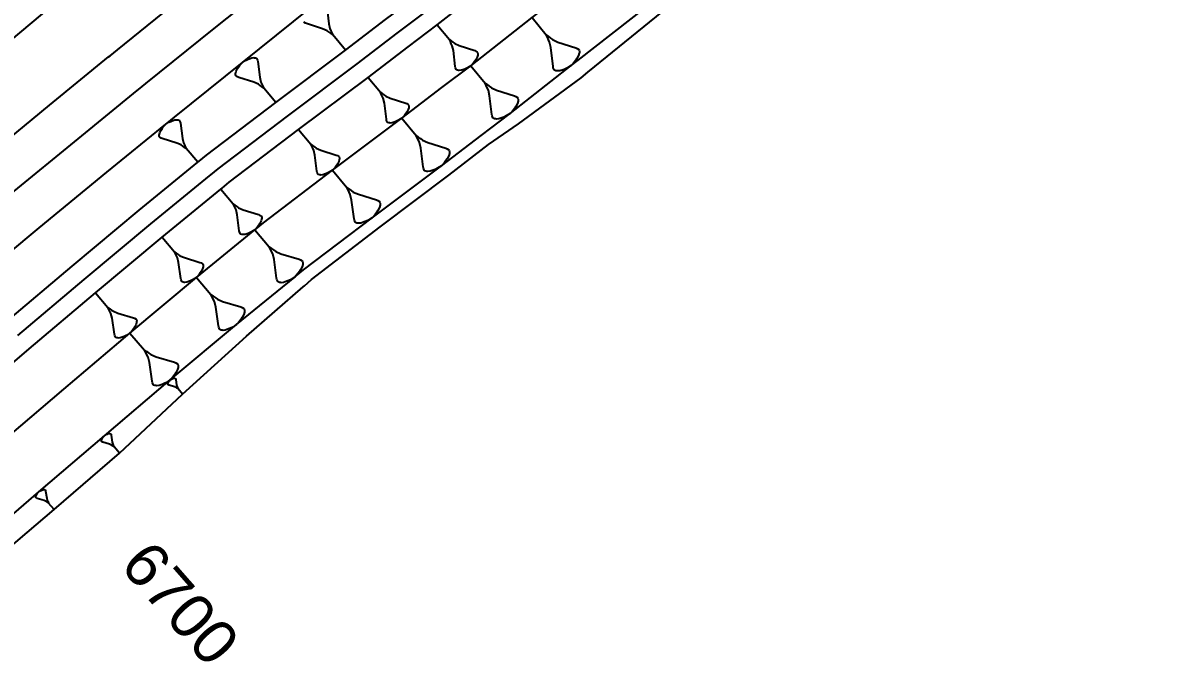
# Model space of a CAD drawing. Extents: x 386614 to 387594, y 803230 to 804419.
# Drawn here: x 387522.2 to 387586.4, y 804313.8 to 804350 of the extents above; entities that cross this region are included whole.
import ezdxf
from ezdxf.enums import TextEntityAlignment as Align

# ---------------------------------------------------------------- set-up
doc = ezdxf.new("R2010")
doc.units = 0
doc.layers.get('0').update_dxf_attribs({"linetype": 'CONTINUOUS'})
doc.styles.add('ARIAL', font='ARIAL.FON')

msp = doc.modelspace()

# ---------------------------------------------------------------- linework, layer by layer
at = {"color": 7}
for p, q in [((387539.401, 804350.8733), (387539.5174, 804349.9281)), ((387551.033, 804350.272), (387551.8299, 804349.2922)), ((387538.1988, 804349.9606), (387538.1127, 804350.0143)), ((387538.2644, 804349.9317), (387538.1988, 804349.9606)), ((387539.1715, 804349.6415), (387538.2644, 804349.9317)), ((387539.4341, 804349.5257), (387539.1715, 804349.6415)), ((387539.5174, 804349.9281), (387539.5823, 804349.6486)), ((387539.5823, 804349.6486), (387539.6395, 804349.5293)), ((387539.5407, 804349.4474), (387539.4341, 804349.5257)), ((387539.6473, 804349.369), (387539.5407, 804349.4474)), ((387539.6395, 804349.5293), (387539.6967, 804349.41)), ((387539.7538, 804349.2907), (387539.6473, 804349.369)), ((387539.6967, 804349.41), (387539.7538, 804349.2907)), ((387540.4703, 804348.4259), (387539.7538, 804349.2907)), ((387551.8299, 804349.2922), (387551.9489, 804349.203)), ((387551.893, 804349.1575), (387551.8299, 804349.2922)), ((387551.956, 804349.0228), (387551.893, 804349.1575)), ((387551.9489, 804349.203), (387552.068, 804349.1138)), ((387552.0191, 804348.888), (387551.956, 804349.0228)), ((387552.068, 804349.1138), (387552.1871, 804349.0246)), ((387552.1871, 804349.0246), (387552.4812, 804348.8918)), ((387552.0893, 804348.573), (387552.0191, 804348.888)), ((387552.2106, 804347.5089), (387552.0893, 804348.573)), ((387552.4812, 804348.8918), (387553.4982, 804348.5562)), ((387553.4982, 804348.5562), (387553.5718, 804348.523)), ((387553.5718, 804348.523), (387553.6681, 804348.4618)), ((387553.6681, 804348.4618), (387553.6908, 804348.4338)), ((387553.6908, 804348.4338), (387553.7084, 804348.3551)), ((387553.7084, 804348.3551), (387553.7031, 804348.3043)), ((387534.4813, 804347.5794), (387534.6255, 804347.7398)), ((387534.6255, 804347.7398), (387534.8088, 804347.8534)), ((387534.8088, 804347.8534), (387534.9219, 804347.9083)), ((387534.9219, 804347.9083), (387535.0117, 804347.9436)), ((387535.0117, 804347.9436), (387535.1678, 804347.9946)), ((387535.1678, 804347.9946), (387535.2771, 804348.0066)), ((387535.2771, 804348.0066), (387535.3201, 804348.0027)), ((387535.3201, 804348.0027), (387535.3631, 804347.9989)), ((387535.3631, 804347.9989), (387535.4256, 804347.9717)), ((387535.4256, 804347.9717), (387535.4452, 804347.9483)), ((387535.4452, 804347.9483), (387535.4805, 804347.8586)), ((387535.4805, 804347.8586), (387535.4962, 804347.7922)), ((387535.4962, 804347.7922), (387535.6112, 804346.8942)), ((387553.4146, 804347.7441), (387553.2415, 804347.5567)), ((387553.5038, 804347.8631), (387553.4146, 804347.7441)), ((387553.565, 804347.9594), (387553.5038, 804347.8631)), ((387553.6595, 804348.1292), (387553.565, 804347.9594)), ((387553.6979, 804348.2535), (387553.6595, 804348.1292)), ((387553.7031, 804348.3043), (387553.6979, 804348.2535)), ((387534.2401, 804347.0595), (387534.244, 804347.1025)), ((387534.2559, 804346.9932), (387534.2401, 804347.0595)), ((387534.244, 804347.1025), (387534.2478, 804347.1455)), ((387534.2478, 804347.1455), (387534.2788, 804347.251)), ((387534.2788, 804347.251), (387534.3567, 804347.3956)), ((387534.3567, 804347.3956), (387534.4073, 804347.4777)), ((387534.4073, 804347.4777), (387534.4813, 804347.5794)), ((387547.5607, 804347.5459), (387548.3617, 804346.5696)), ((387552.2281, 804347.4302), (387552.2106, 804347.5089)), ((387552.2684, 804347.3234), (387552.2281, 804347.4302)), ((387552.2912, 804347.2954), (387552.2684, 804347.3234)), ((387552.3647, 804347.2622), (387552.2912, 804347.2954)), ((387552.4155, 804347.257), (387552.3647, 804347.2622)), ((387552.4662, 804347.2518), (387552.4155, 804347.257)), ((387552.5958, 804347.2641), (387552.4662, 804347.2518)), ((387552.7813, 804347.3219), (387552.5958, 804347.2641)), ((387552.888, 804347.3622), (387552.7813, 804347.3219)), ((387553.0227, 804347.4253), (387552.888, 804347.3622)), ((387553.2415, 804347.5567), (387553.0227, 804347.4253)), ((387534.2754, 804346.9698), (387534.2559, 804346.9932)), ((387534.3576, 804346.9192), (387534.2754, 804346.9698)), ((387534.4201, 804346.8919), (387534.3576, 804346.9192)), ((387535.2837, 804346.6202), (387534.4201, 804346.8919)), ((387535.5338, 804346.5113), (387535.2837, 804346.6202)), ((387535.6355, 804346.4373), (387535.5338, 804346.5113)), ((387535.6112, 804346.8942), (387535.6742, 804346.6287)), ((387535.7372, 804346.3633), (387535.6355, 804346.4373)), ((387535.6742, 804346.6287), (387535.7291, 804346.5156)), ((387535.7291, 804346.5156), (387535.784, 804346.4024)), ((387535.784, 804346.4024), (387535.8389, 804346.2893)), ((387548.3617, 804346.5696), (387548.4812, 804346.4809)), ((387548.4254, 804346.4351), (387548.3617, 804346.5696)), ((387548.489, 804346.3006), (387548.4254, 804346.4351)), ((387548.4812, 804346.4809), (387548.6006, 804346.3922)), ((387548.6006, 804346.3922), (387548.72, 804346.3035)), ((387535.8389, 804346.2893), (387535.7372, 804346.3633)), ((387536.5238, 804345.4705), (387535.8389, 804346.2893)), ((387548.5527, 804346.1662), (387548.489, 804346.3006)), ((387548.6242, 804345.8515), (387548.5527, 804346.1662)), ((387548.7501, 804344.7879), (387548.6242, 804345.8515)), ((387548.72, 804346.3035), (387549.0147, 804346.1719)), ((387549.0147, 804346.1719), (387550.0332, 804345.8407)), ((387550.0332, 804345.8407), (387550.1069, 804345.8078)), ((387550.1069, 804345.8078), (387550.2034, 804345.747)), ((387550.2034, 804345.747), (387550.2263, 804345.7191)), ((387550.0418, 804345.1476), (387549.9531, 804345.0282)), ((387550.1026, 804345.2442), (387550.0418, 804345.1476)), ((387550.1963, 804345.4144), (387550.1026, 804345.2442)), ((387550.2342, 804345.5389), (387550.1963, 804345.4144)), ((387550.2263, 804345.7191), (387550.2442, 804345.6404)), ((387550.2392, 804345.5897), (387550.2342, 804345.5389)), ((387550.2442, 804345.6404), (387550.2392, 804345.5897)), ((387530.6543, 804344.4344), (387530.8029, 804344.4839)), ((387530.8029, 804344.4839), (387530.907, 804344.4959)), ((387530.907, 804344.4959), (387530.948, 804344.4924)), ((387530.948, 804344.4924), (387530.989, 804344.489)), ((387530.989, 804344.489), (387531.0487, 804344.4634)), ((387531.0487, 804344.4634), (387531.0675, 804344.4412)), ((387543.6602, 804344.5756), (387544.4659, 804343.6031)), ((387548.7679, 804344.7092), (387548.7501, 804344.7879)), ((387548.8087, 804344.6027), (387548.7679, 804344.7092)), ((387548.8316, 804344.5748), (387548.8087, 804344.6027)), ((387548.9053, 804344.5419), (387548.8316, 804344.5748)), ((387548.956, 804344.5368), (387548.9053, 804344.5419)), ((387549.0068, 804344.5318), (387548.956, 804344.5368)), ((387549.1363, 804344.5447), (387549.0068, 804344.5318)), ((387549.3215, 804344.6034), (387549.1363, 804344.5447)), ((387549.4281, 804344.6441), (387549.3215, 804344.6034)), ((387549.5626, 804344.7078), (387549.4281, 804344.6441)), ((387549.7807, 804344.8401), (387549.5626, 804344.7078)), ((387549.9531, 804345.0282), (387549.7807, 804344.8401)), ((387529.9592, 804343.7705), (387530.0327, 804343.9087)), ((387530.0327, 804343.9087), (387530.0805, 804343.9873)), ((387530.0805, 804343.9873), (387530.1505, 804344.0846)), ((387530.1505, 804344.0846), (387530.2872, 804344.2382)), ((387530.2872, 804344.2382), (387530.4614, 804344.3474)), ((387530.4614, 804344.3474), (387530.5689, 804344.4003)), ((387530.5689, 804344.4003), (387530.6543, 804344.4344)), ((387531.0675, 804344.4412), (387531.1016, 804344.3558)), ((387531.1016, 804344.3558), (387531.117, 804344.2926)), ((387531.117, 804344.2926), (387531.2312, 804343.4372)), ((387529.9233, 804343.5878), (387529.9268, 804343.6287)), ((387529.9387, 804343.5246), (387529.9233, 804343.5878)), ((387529.9268, 804343.6287), (387529.9302, 804343.6697)), ((387529.9302, 804343.6697), (387529.9592, 804343.7705)), ((387529.9575, 804343.5024), (387529.9387, 804343.5246)), ((387530.036, 804343.4546), (387529.9575, 804343.5024)), ((387530.0957, 804343.4289), (387530.036, 804343.4546)), ((387530.9203, 804343.1743), (387530.0957, 804343.4289)), ((387531.2312, 804343.4372), (387531.2926, 804343.1845)), ((387531.2926, 804343.1845), (387531.3455, 804343.0769)), ((387544.4659, 804343.6031), (387544.5857, 804343.515)), ((387544.5302, 804343.469), (387544.4659, 804343.6031)), ((387544.5945, 804343.3348), (387544.5302, 804343.469)), ((387544.5857, 804343.515), (387544.7056, 804343.4269)), ((387544.6588, 804343.2007), (387544.5945, 804343.3348)), ((387544.7318, 804342.8863), (387544.6588, 804343.2007)), ((387544.7056, 804343.4269), (387544.8255, 804343.3388)), ((387544.8255, 804343.3388), (387545.1208, 804343.2086)), ((387545.1208, 804343.2086), (387546.1408, 804342.8822)), ((387531.1594, 804343.0718), (387530.9203, 804343.1743)), ((387531.2567, 804343.0018), (387531.1594, 804343.0718)), ((387531.354, 804342.9318), (387531.2567, 804343.0018)), ((387531.3455, 804343.0769), (387531.3984, 804342.9693)), ((387531.4513, 804342.8618), (387531.354, 804342.9318)), ((387531.3984, 804342.9693), (387531.4513, 804342.8618)), ((387532.1084, 804342.0847), (387531.4513, 804342.8618)), ((387544.8627, 804341.8233), (387544.7318, 804342.8863)), ((387546.1408, 804342.8822), (387546.2147, 804342.8497)), ((387546.2147, 804342.8497), (387546.3115, 804342.7894)), ((387546.3432, 804342.5814), (387546.3059, 804342.4567)), ((387546.3115, 804342.7894), (387546.3345, 804342.7616)), ((387546.3345, 804342.7616), (387546.3528, 804342.683)), ((387546.348, 804342.6322), (387546.3432, 804342.5814)), ((387546.3528, 804342.683), (387546.348, 804342.6322)), ((387546.0646, 804342.0694), (387545.8931, 804341.8804)), ((387546.1527, 804342.1892), (387546.0646, 804342.0694)), ((387546.213, 804342.2861), (387546.1527, 804342.1892)), ((387546.3059, 804342.4567), (387546.213, 804342.2861)), ((387539.732, 804341.6354), (387540.5423, 804340.6668)), ((387544.881, 804341.7447), (387544.8627, 804341.8233)), ((387544.9222, 804341.6384), (387544.881, 804341.7447)), ((387544.9452, 804341.6106), (387544.9222, 804341.6384)), ((387545.0191, 804341.578), (387544.9452, 804341.6106)), ((387545.0699, 804341.5733), (387545.0191, 804341.578)), ((387545.1207, 804341.5685), (387545.0699, 804341.5733)), ((387545.2501, 804341.582), (387545.1207, 804341.5685)), ((387545.435, 804341.6415), (387545.2501, 804341.582)), ((387545.5414, 804341.6828), (387545.435, 804341.6415)), ((387545.6756, 804341.7471), (387545.5414, 804341.6828)), ((387545.8931, 804341.8804), (387545.6756, 804341.7471)), ((387540.5423, 804340.6668), (387540.6626, 804340.5793)), ((387540.6073, 804340.533), (387540.5423, 804340.6668)), ((387540.6722, 804340.3991), (387540.6073, 804340.533)), ((387540.6626, 804340.5793), (387540.7829, 804340.4917)), ((387540.7371, 804340.2652), (387540.6722, 804340.3991)), ((387540.8117, 804339.9512), (387540.7371, 804340.2652)), ((387540.7829, 804340.4917), (387540.9032, 804340.4042)), ((387540.9032, 804340.4042), (387541.1991, 804340.2754)), ((387541.1991, 804340.2754), (387542.2207, 804339.9539)), ((387540.9476, 804338.8889), (387540.8117, 804339.9512)), ((387542.2207, 804339.9539), (387542.2947, 804339.9217)), ((387542.2958, 804339.3581), (387542.2359, 804339.2609)), ((387542.2947, 804339.9217), (387542.3918, 804339.8618)), ((387542.3878, 804339.5292), (387542.2958, 804339.3581)), ((387542.4246, 804339.654), (387542.3878, 804339.5292)), ((387542.3918, 804339.8618), (387542.415, 804339.8342)), ((387542.415, 804339.8342), (387542.4336, 804339.7557)), ((387542.4291, 804339.7048), (387542.4246, 804339.654)), ((387542.4336, 804339.7557), (387542.4291, 804339.7048)), ((387540.9663, 804338.8104), (387540.9476, 804338.8889)), ((387541.0081, 804338.7042), (387540.9663, 804338.8104)), ((387541.0312, 804338.6766), (387541.0081, 804338.7042)), ((387541.5209, 804338.7098), (387541.3362, 804338.6494)), ((387541.627, 804338.7516), (387541.5209, 804338.7098)), ((387541.7609, 804338.8165), (387541.627, 804338.7516)), ((387541.9778, 804338.9509), (387541.7609, 804338.8165)), ((387542.1483, 804339.1407), (387541.9778, 804338.9509)), ((387542.2359, 804339.2609), (387542.1483, 804339.1407)), ((387535.3372, 804338.267), (387536.1527, 804337.3027)), ((387541.1052, 804338.6444), (387541.0312, 804338.6766)), ((387541.156, 804338.6398), (387541.1052, 804338.6444)), ((387541.2068, 804338.6353), (387541.156, 804338.6398)), ((387541.3362, 804338.6494), (387541.2068, 804338.6353)), ((387536.1527, 804337.3027), (387536.2734, 804337.2158)), ((387536.2183, 804337.1692), (387536.1527, 804337.3027)), ((387536.284, 804337.0357), (387536.2183, 804337.1692)), ((387536.2734, 804337.2158), (387536.3942, 804337.1289)), ((387536.3496, 804336.9022), (387536.284, 804337.0357)), ((387536.4258, 804336.5886), (387536.3496, 804336.9022)), ((387536.3942, 804337.1289), (387536.5149, 804337.042)), ((387536.5149, 804337.042), (387536.8115, 804336.9148)), ((387536.8115, 804336.9148), (387537.8349, 804336.5988)), ((387536.5675, 804335.527), (387536.4258, 804336.5886)), ((387537.8349, 804336.5988), (387537.909, 804336.567)), ((387537.909, 804336.567), (387538.0065, 804336.5077)), ((387538.0043, 804336.175), (387537.9131, 804336.0034)), ((387538.0403, 804336.3), (387538.0043, 804336.175)), ((387538.0065, 804336.5077), (387538.0298, 804336.4801)), ((387538.0298, 804336.4801), (387538.0488, 804336.4017)), ((387538.0446, 804336.3509), (387538.0403, 804336.3)), ((387538.0488, 804336.4017), (387538.0446, 804336.3509)), ((387532.0286, 804335.5638), (387532.8481, 804334.6029)), ((387536.5866, 804335.4486), (387536.5675, 804335.527)), ((387537.5973, 804335.5946), (387537.3811, 804335.459)), ((387537.7669, 804335.7852), (387537.5973, 804335.5946)), ((387537.8538, 804335.906), (387537.7669, 804335.7852)), ((387537.9131, 804336.0034), (387537.8538, 804335.906)), ((387536.6289, 804335.3427), (387536.5866, 804335.4486)), ((387536.6522, 804335.3151), (387536.6289, 804335.3427)), ((387536.7264, 804335.2833), (387536.6522, 804335.3151)), ((387536.7772, 804335.2791), (387536.7264, 804335.2833)), ((387536.8281, 804335.2748), (387536.7772, 804335.2791)), ((387536.9573, 804335.2896), (387536.8281, 804335.2748)), ((387537.1417, 804335.351), (387536.9573, 804335.2896)), ((387537.2476, 804335.3934), (387537.1417, 804335.351)), ((387537.3811, 804335.459), (387537.2476, 804335.3934)), ((387532.8481, 804334.6029), (387532.9693, 804334.5165)), ((387532.9144, 804334.4697), (387532.8481, 804334.6029)), ((387532.9806, 804334.3364), (387532.9144, 804334.4697)), ((387532.9693, 804334.5165), (387533.0904, 804334.4301)), ((387533.0468, 804334.2032), (387532.9806, 804334.3364)), ((387533.1243, 804333.8899), (387533.0468, 804334.2032)), ((387533.0904, 804334.4301), (387533.2115, 804334.3437)), ((387533.2115, 804334.3437), (387533.5086, 804334.2177)), ((387533.5086, 804334.2177), (387534.5332, 804333.906)), ((387533.2704, 804332.829), (387533.1243, 804333.8899)), ((387534.5332, 804333.906), (387534.6075, 804333.8745)), ((387534.6075, 804333.8745), (387534.7052, 804333.8156)), ((387534.7399, 804333.6081), (387534.7044, 804333.4829)), ((387534.7052, 804333.8156), (387534.7286, 804333.7881)), ((387534.7286, 804333.7881), (387534.748, 804333.7098)), ((387534.744, 804333.6589), (387534.7399, 804333.6081)), ((387534.748, 804333.7098), (387534.744, 804333.6589)), ((387534.4686, 804333.0921), (387534.2998, 804332.9008)), ((387534.555, 804333.2132), (387534.4686, 804333.0921)), ((387534.614, 804333.3109), (387534.555, 804333.2132)), ((387534.7044, 804333.4829), (387534.614, 804333.3109)), ((387528.2647, 804332.4221), (387529.0887, 804331.4651)), ((387533.2897, 804332.7506), (387533.2704, 804332.829)), ((387533.3325, 804332.6449), (387533.2897, 804332.7506)), ((387533.3559, 804332.6174), (387533.3325, 804332.6449)), ((387533.4302, 804332.5859), (387533.3559, 804332.6174)), ((387533.4811, 804332.5819), (387533.4302, 804332.5859)), ((387533.532, 804332.5778), (387533.4811, 804332.5819)), ((387533.6611, 804332.5932), (387533.532, 804332.5778)), ((387533.8452, 804332.6553), (387533.6611, 804332.5932)), ((387533.951, 804332.6981), (387533.8452, 804332.6553)), ((387534.0843, 804332.7643), (387533.951, 804332.6981)), ((387534.2998, 804332.9008), (387534.0843, 804332.7643)), ((387529.0887, 804331.4651), (387529.2103, 804331.3793)), ((387529.1556, 804331.3322), (387529.0887, 804331.4651)), ((387529.2224, 804331.1993), (387529.1556, 804331.3322)), ((387529.2103, 804331.3793), (387529.3318, 804331.2935)), ((387529.2893, 804331.0664), (387529.2224, 804331.1993)), ((387529.3682, 804330.7535), (387529.2893, 804331.0664)), ((387529.3318, 804331.2935), (387529.4533, 804331.2077)), ((387529.4533, 804331.2077), (387529.751, 804331.0831)), ((387529.751, 804331.0831), (387530.7771, 804330.7763)), ((387529.5194, 804329.6932), (387529.3682, 804330.7535)), ((387530.7771, 804330.7763), (387530.8516, 804330.7452)), ((387530.8516, 804330.7452), (387530.9495, 804330.6867)), ((387530.9503, 804330.354), (387530.8607, 804330.1816)), ((387530.9495, 804330.6867), (387530.9731, 804330.6593)), ((387530.9852, 804330.4793), (387530.9503, 804330.354)), ((387530.9731, 804330.6593), (387530.9928, 804330.5811)), ((387530.989, 804330.5302), (387530.9852, 804330.4793)), ((387530.9928, 804330.5811), (387530.989, 804330.5302)), ((387530.5485, 804329.7699), (387530.3336, 804329.6325)), ((387530.4722, 804329.6756), (387530.498, 804329.7122)), ((387530.498, 804329.7122), (387530.5485, 804329.7699)), ((387530.7164, 804329.9621), (387530.5485, 804329.7699)), ((387530.5485, 804329.7699), (387530.6132, 804329.8113)), ((387530.6132, 804329.8113), (387530.6531, 804329.8314)), ((387530.6531, 804329.8314), (387530.6849, 804329.8444)), ((387530.6849, 804329.8444), (387530.7401, 804329.8634)), ((387530.8022, 804330.0836), (387530.7164, 804329.9621)), ((387530.7401, 804329.8634), (387530.779, 804329.8682)), ((387530.779, 804329.8682), (387530.7943, 804329.867)), ((387530.7943, 804329.867), (387530.8096, 804329.8659)), ((387530.8607, 804330.1816), (387530.8022, 804330.0836)), ((387530.8096, 804329.8659), (387530.8319, 804329.8565)), ((387530.8319, 804329.8565), (387530.839, 804329.8483)), ((387530.839, 804329.8483), (387530.852, 804329.8165)), ((387530.852, 804329.8165), (387530.858, 804329.793)), ((387530.858, 804329.793), (387530.9034, 804329.4742)), ((387529.5391, 804329.615), (387529.5194, 804329.6932)), ((387529.5824, 804329.5094), (387529.5391, 804329.615)), ((387529.606, 804329.4821), (387529.5824, 804329.5094)), ((387529.6804, 804329.4509), (387529.606, 804329.4821)), ((387529.7313, 804329.4471), (387529.6804, 804329.4509)), ((387529.7822, 804329.4434), (387529.7313, 804329.4471)), ((387529.9113, 804329.4593), (387529.7822, 804329.4434)), ((387530.0951, 804329.5223), (387529.9113, 804329.4593)), ((387530.2007, 804329.5656), (387530.0951, 804329.5223)), ((387530.3336, 804329.6325), (387530.2007, 804329.5656)), ((387530.4149, 804329.526), (387530.4161, 804329.5413)), ((387530.4209, 804329.5025), (387530.4149, 804329.526)), ((387530.4161, 804329.5413), (387530.4172, 804329.5566)), ((387530.4172, 804329.5566), (387530.4277, 804329.5943)), ((387530.4279, 804329.4943), (387530.4209, 804329.5025)), ((387530.4277, 804329.5943), (387530.4547, 804329.6462)), ((387530.4574, 804329.4767), (387530.4279, 804329.4943)), ((387530.4547, 804329.6462), (387530.4722, 804329.6756)), ((387530.4798, 804329.4673), (387530.4574, 804329.4767)), ((387530.7883, 804329.3751), (387530.4798, 804329.4673)), ((387530.8779, 804329.3376), (387530.7883, 804329.3751)), ((387530.9144, 804329.3118), (387530.8779, 804329.3376)), ((387530.9034, 804329.4742), (387530.9272, 804329.3801)), ((387530.9509, 804329.286), (387530.9144, 804329.3118)), ((387530.9272, 804329.3801), (387530.9473, 804329.3401)), ((387530.9473, 804329.3401), (387530.9674, 804329.3002)), ((387530.9875, 804329.2602), (387530.9509, 804329.286)), ((387530.9674, 804329.3002), (387530.9875, 804329.2602)), ((387531.2353, 804328.9724), (387530.9875, 804329.2602)), ((387526.6998, 804326.463), (387526.7214, 804326.4996)), ((387526.7214, 804326.4996), (387526.7532, 804326.5451)), ((387526.7532, 804326.5451), (387526.8155, 804326.617)), ((387526.8155, 804326.617), (387526.8954, 804326.6687)), ((387526.8954, 804326.6687), (387526.9448, 804326.6938)), ((387526.9448, 804326.6938), (387526.9841, 804326.7101)), ((387526.9841, 804326.7101), (387527.0525, 804326.734)), ((387527.0525, 804326.734), (387527.1006, 804326.7401)), ((387527.1006, 804326.7401), (387527.1196, 804326.7388)), ((387527.1196, 804326.7388), (387527.1386, 804326.7375)), ((387527.1386, 804326.7375), (387527.1664, 804326.726)), ((387527.1664, 804326.726), (387527.1752, 804326.7159)), ((387527.1752, 804326.7159), (387527.1915, 804326.6766)), ((387527.1915, 804326.6766), (387527.199, 804326.6474)), ((387527.199, 804326.6474), (387527.2573, 804326.2524)), ((387526.6512, 804326.3138), (387526.6526, 804326.3328)), ((387526.6588, 804326.2847), (387526.6512, 804326.3138)), ((387526.6526, 804326.3328), (387526.6539, 804326.3517)), ((387526.6539, 804326.3517), (387526.6667, 804326.3985)), ((387526.6676, 804326.2745), (387526.6588, 804326.2847)), ((387526.6667, 804326.3985), (387526.6998, 804326.463)), ((387526.7042, 804326.2529), (387526.6676, 804326.2745)), ((387526.732, 804326.2414), (387526.7042, 804326.2529)), ((387527.1151, 804326.1288), (387526.732, 804326.2414)), ((387527.2264, 804326.0829), (387527.1151, 804326.1288)), ((387527.2718, 804326.0511), (387527.2264, 804326.0829)), ((387527.2573, 804326.2524), (387527.2873, 804326.1359)), ((387527.3173, 804326.0193), (387527.2718, 804326.0511)), ((387527.2873, 804326.1359), (387527.3124, 804326.0864)), ((387527.3124, 804326.0864), (387527.3376, 804326.037)), ((387527.3628, 804325.9875), (387527.3173, 804326.0193)), ((387527.3376, 804326.037), (387527.3628, 804325.9875)), ((387527.6717, 804325.6322), (387527.3628, 804325.9875)), ((387522.9839, 804323.2848), (387523.0057, 804323.3222)), ((387523.0057, 804323.3222), (387523.0378, 804323.3686)), ((387523.0378, 804323.3686), (387523.1008, 804323.4421)), ((387523.1008, 804323.4421), (387523.1819, 804323.495)), ((387523.1819, 804323.495), (387523.2321, 804323.5209)), ((387523.2321, 804323.5209), (387523.2719, 804323.5377)), ((387523.2719, 804323.5377), (387523.3414, 804323.5622)), ((387523.3414, 804323.5622), (387523.3904, 804323.5688)), ((387523.3904, 804323.5688), (387523.4097, 804323.5675)), ((387523.4097, 804323.5675), (387523.429, 804323.5662)), ((387523.429, 804323.5662), (387523.4574, 804323.5547)), ((387523.4574, 804323.5547), (387523.4664, 804323.5444)), ((387523.4664, 804323.5444), (387523.4832, 804323.5045)), ((387523.4832, 804323.5045), (387523.491, 804323.4749)), ((387523.491, 804323.4749), (387523.5521, 804323.0732)), ((387522.9352, 804323.1328), (387522.9365, 804323.1521)), ((387522.943, 804323.1032), (387522.9352, 804323.1328)), ((387522.9365, 804323.1521), (387522.9377, 804323.1714)), ((387522.9377, 804323.1714), (387522.9505, 804323.2191)), ((387522.952, 804323.0929), (387522.943, 804323.1032)), ((387522.9505, 804323.2191), (387522.9839, 804323.2848)), ((387522.9894, 804323.071), (387522.952, 804323.0929)), ((387523.0177, 804323.0595), (387522.9894, 804323.071)), ((387523.4081, 804322.9468), (387523.0177, 804323.0595)), ((387523.5215, 804322.9006), (387523.4081, 804322.9468)), ((387523.5679, 804322.8685), (387523.5215, 804322.9006)), ((387523.5521, 804323.0732), (387523.5832, 804322.9548)), ((387523.6143, 804322.8364), (387523.5679, 804322.8685)), ((387523.5832, 804322.9548), (387523.6091, 804322.9046)), ((387523.6091, 804322.9046), (387523.6349, 804322.8544)), ((387523.6607, 804322.8043), (387523.6143, 804322.8364)), ((387523.6349, 804322.8544), (387523.6607, 804322.8043)), ((387523.9768, 804322.4442), (387523.6607, 804322.8043))]:
    msp.add_line(p, q, dxfattribs=at)
at = {"color": 1}
for p, q in [((387545.6577, 804349.8651), (387546.3444, 804349.0283)), ((387546.3444, 804349.0283), (387546.4467, 804348.9523)), ((387546.3989, 804348.913), (387546.3444, 804349.0283)), ((387546.4535, 804348.7978), (387546.3989, 804348.913)), ((387546.4467, 804348.9523), (387546.5491, 804348.8762)), ((387546.508, 804348.6825), (387546.4535, 804348.7978)), ((387546.5693, 804348.4128), (387546.508, 804348.6825)), ((387546.5491, 804348.8762), (387546.6515, 804348.8002)), ((387546.6772, 804347.5011), (387546.5693, 804348.4128)), ((387546.6515, 804348.8002), (387546.9041, 804348.6874)), ((387546.9041, 804348.6874), (387547.7771, 804348.4036)), ((387547.7771, 804348.4036), (387547.8402, 804348.3754)), ((387547.8402, 804348.3754), (387547.923, 804348.3232)), ((387547.923, 804348.3232), (387547.9426, 804348.2993)), ((387547.7084, 804347.7071), (387547.5607, 804347.5459)), ((387547.7844, 804347.8095), (387547.7084, 804347.7071)), ((387547.8365, 804347.8923), (387547.7844, 804347.8095)), ((387547.9169, 804348.0382), (387547.8365, 804347.8923)), ((387547.9493, 804348.1448), (387547.9169, 804348.0382)), ((387547.9426, 804348.2993), (387547.9579, 804348.2319)), ((387547.9536, 804348.1884), (387547.9493, 804348.1448)), ((387547.9579, 804348.2319), (387547.9536, 804348.1884)), ((387546.6926, 804347.4337), (387546.6772, 804347.5011)), ((387546.7275, 804347.3424), (387546.6926, 804347.4337)), ((387546.7471, 804347.3185), (387546.7275, 804347.3424)), ((387546.8103, 804347.2902), (387546.7471, 804347.3185)), ((387546.8538, 804347.286), (387546.8103, 804347.2902)), ((387546.8973, 804347.2817), (387546.8538, 804347.286)), ((387547.0083, 804347.2927), (387546.8973, 804347.2817)), ((387547.1671, 804347.343), (387547.0083, 804347.2927)), ((387547.2584, 804347.3779), (387547.1671, 804347.343)), ((387547.3737, 804347.4325), (387547.2584, 804347.3779)), ((387547.5607, 804347.5459), (387547.3737, 804347.4325)), ((387541.7462, 804346.8858), (387542.4368, 804346.0522)), ((387542.4368, 804346.0522), (387542.5396, 804345.9767)), ((387542.4919, 804345.9372), (387542.4368, 804346.0522)), ((387542.5471, 804345.8222), (387542.4919, 804345.9372)), ((387542.5396, 804345.9767), (387542.6423, 804345.9012)), ((387542.6022, 804345.7072), (387542.5471, 804345.8222)), ((387542.6423, 804345.9012), (387542.7451, 804345.8256)), ((387542.7451, 804345.8256), (387542.9982, 804345.714)), ((387542.6647, 804345.4378), (387542.6022, 804345.7072)), ((387542.777, 804344.5267), (387542.6647, 804345.4378)), ((387542.9982, 804345.714), (387543.8725, 804345.4343)), ((387543.8725, 804345.4343), (387543.9358, 804345.4064)), ((387543.9358, 804345.4064), (387544.0188, 804345.3547)), ((387544.046, 804345.1764), (387544.014, 804345.0696)), ((387544.0188, 804345.3547), (387544.0385, 804345.3309)), ((387544.0385, 804345.3309), (387544.0542, 804345.2635)), ((387544.0501, 804345.22), (387544.046, 804345.1764)), ((387544.0542, 804345.2635), (387544.0501, 804345.22)), ((387542.7926, 804344.4593), (387542.777, 804344.5267)), ((387543.6602, 804344.5756), (387543.4737, 804344.4613)), ((387543.8072, 804344.7376), (387543.6602, 804344.5756)), ((387543.8827, 804344.8403), (387543.8072, 804344.7376)), ((387543.9344, 804344.9233), (387543.8827, 804344.8403)), ((387544.014, 804345.0696), (387543.9344, 804344.9233)), ((387537.8071, 804343.9365), (387538.5017, 804343.1062)), ((387542.828, 804344.3681), (387542.7926, 804344.4593)), ((387542.8477, 804344.3443), (387542.828, 804344.3681)), ((387542.911, 804344.3164), (387542.8477, 804344.3443)), ((387542.9546, 804344.3123), (387542.911, 804344.3164)), ((387542.9981, 804344.3083), (387542.9546, 804344.3123)), ((387543.109, 804344.3198), (387542.9981, 804344.3083)), ((387543.2676, 804344.3708), (387543.109, 804344.3198)), ((387543.3587, 804344.4062), (387543.2676, 804344.3708)), ((387543.4737, 804344.4613), (387543.3587, 804344.4062)), ((387538.5017, 804343.1062), (387538.6048, 804343.0312)), ((387538.5573, 804342.9915), (387538.5017, 804343.1062)), ((387538.613, 804342.8767), (387538.5573, 804342.9915)), ((387538.6048, 804343.0312), (387538.7079, 804342.9561)), ((387538.6686, 804342.762), (387538.613, 804342.8767)), ((387538.7325, 804342.4929), (387538.6686, 804342.762)), ((387538.7079, 804342.9561), (387538.811, 804342.8811)), ((387538.811, 804342.8811), (387539.0646, 804342.7707)), ((387539.0646, 804342.7707), (387539.9403, 804342.4951)), ((387538.8491, 804341.5823), (387538.7325, 804342.4929)), ((387539.9533, 804341.9012), (387539.8782, 804341.7981)), ((387539.9403, 804342.4951), (387540.0037, 804342.4675)), ((387540.0046, 804341.9844), (387539.9533, 804341.9012)), ((387540.0037, 804342.4675), (387540.0869, 804342.4162)), ((387540.0835, 804342.1311), (387540.0046, 804341.9844)), ((387540.115, 804342.2381), (387540.0835, 804342.1311)), ((387540.0869, 804342.4162), (387540.1068, 804342.3925)), ((387540.1068, 804342.3925), (387540.1228, 804342.3252)), ((387540.1189, 804342.2816), (387540.115, 804342.2381)), ((387540.1228, 804342.3252), (387540.1189, 804342.2816)), ((387538.865, 804341.515), (387538.8491, 804341.5823)), ((387538.9008, 804341.424), (387538.865, 804341.515)), ((387538.9207, 804341.4003), (387538.9008, 804341.424)), ((387538.9841, 804341.3727), (387538.9207, 804341.4003)), ((387539.0277, 804341.3688), (387538.9841, 804341.3727)), ((387539.0712, 804341.3649), (387539.0277, 804341.3688)), ((387539.1821, 804341.377), (387539.0712, 804341.3649)), ((387539.3404, 804341.4288), (387539.1821, 804341.377)), ((387539.4314, 804341.4646), (387539.3404, 804341.4288)), ((387539.5461, 804341.5203), (387539.4314, 804341.4646)), ((387539.732, 804341.6354), (387539.5461, 804341.5203)), ((387539.8782, 804341.7981), (387539.732, 804341.6354)), ((387533.3999, 804340.5576), (387534.0989, 804339.7311)), ((387534.0989, 804339.7311), (387534.2024, 804339.6566)), ((387534.1552, 804339.6167), (387534.0989, 804339.7311)), ((387534.2115, 804339.5023), (387534.1552, 804339.6167)), ((387534.2024, 804339.6566), (387534.3059, 804339.5821)), ((387534.2677, 804339.3878), (387534.2115, 804339.5023)), ((387534.3331, 804339.119), (387534.2677, 804339.3878)), ((387534.3059, 804339.5821), (387534.4094, 804339.5077)), ((387534.4094, 804339.5077), (387534.6637, 804339.3986)), ((387534.6637, 804339.3986), (387535.5408, 804339.1278)), ((387534.4545, 804338.2091), (387534.3331, 804339.119)), ((387535.5408, 804339.1278), (387535.6043, 804339.1005)), ((387535.6043, 804339.1005), (387535.6879, 804339.0497)), ((387535.686, 804338.7645), (387535.6079, 804338.6174)), ((387535.7169, 804338.8717), (387535.686, 804338.7645)), ((387535.6879, 804339.0497), (387535.7078, 804339.026)), ((387535.7078, 804339.026), (387535.7242, 804338.9588)), ((387535.7205, 804338.9153), (387535.7169, 804338.8717)), ((387535.7242, 804338.9588), (387535.7205, 804338.9153)), ((387534.4708, 804338.1419), (387534.4545, 804338.2091)), ((387534.5071, 804338.0511), (387534.4708, 804338.1419)), ((387534.5271, 804338.0275), (387534.5071, 804338.0511)), ((387534.9466, 804338.0582), (387534.7886, 804338.0056)), ((387535.0375, 804338.0945), (387534.9466, 804338.0582)), ((387535.1519, 804338.1508), (387535.0375, 804338.0945)), ((387535.3372, 804338.267), (387535.1519, 804338.1508)), ((387535.4825, 804338.4304), (387535.3372, 804338.267)), ((387535.557, 804338.5339), (387535.4825, 804338.4304)), ((387535.6079, 804338.6174), (387535.557, 804338.5339)), ((387530.0819, 804337.8464), (387530.7843, 804337.0228)), ((387534.5907, 804338.0002), (387534.5271, 804338.0275)), ((387534.6343, 804337.9966), (387534.5907, 804338.0002)), ((387534.6778, 804337.9929), (387534.6343, 804337.9966)), ((387534.7886, 804338.0056), (387534.6778, 804337.9929)), ((387530.7843, 804337.0228), (387530.8881, 804336.9487)), ((387530.8411, 804336.9086), (387530.7843, 804337.0228)), ((387530.8978, 804336.7944), (387530.8411, 804336.9086)), ((387530.8881, 804336.9487), (387530.992, 804336.8746)), ((387530.9546, 804336.6802), (387530.8978, 804336.7944)), ((387530.992, 804336.8746), (387531.0958, 804336.8006)), ((387531.0958, 804336.8006), (387531.3504, 804336.6926)), ((387531.021, 804336.4116), (387530.9546, 804336.6802)), ((387531.1462, 804335.5022), (387531.021, 804336.4116)), ((387531.3504, 804336.6926), (387532.2287, 804336.4254)), ((387532.2287, 804336.4254), (387532.2924, 804336.3984)), ((387532.2924, 804336.3984), (387532.3761, 804336.3479)), ((387532.4059, 804336.17), (387532.3754, 804336.0628)), ((387532.3761, 804336.3479), (387532.3962, 804336.3244)), ((387532.3962, 804336.3244), (387532.4128, 804336.2572)), ((387532.4093, 804336.2136), (387532.4059, 804336.17)), ((387532.4128, 804336.2572), (387532.4093, 804336.2136)), ((387531.1628, 804335.4351), (387531.1462, 804335.5022)), ((387532.0286, 804335.5638), (387531.8439, 804335.4468)), ((387532.1733, 804335.7278), (387532.0286, 804335.5638)), ((387532.2474, 804335.8316), (387532.1733, 804335.7278)), ((387532.2979, 804335.9154), (387532.2474, 804335.8316)), ((387532.3754, 804336.0628), (387532.2979, 804335.9154)), ((387531.1995, 804335.3444), (387531.1628, 804335.4351)), ((387531.2196, 804335.3209), (387531.1995, 804335.3444)), ((387531.2833, 804335.2939), (387531.2196, 804335.3209)), ((387531.3269, 804335.2904), (387531.2833, 804335.2939)), ((387531.3705, 804335.287), (387531.3269, 804335.2904)), ((387531.4812, 804335.3001), (387531.3705, 804335.287)), ((387531.639, 804335.3534), (387531.4812, 804335.3001)), ((387531.7297, 804335.3901), (387531.639, 804335.3534)), ((387531.8439, 804335.4468), (387531.7297, 804335.3901)), ((387526.3071, 804334.6954), (387527.0134, 804333.8751)), ((387527.0134, 804333.8751), (387527.1176, 804333.8016)), ((387527.0707, 804333.7612), (387527.0134, 804333.8751)), ((387527.128, 804333.6473), (387527.0707, 804333.7612)), ((387527.1176, 804333.8016), (387527.2217, 804333.728)), ((387527.1853, 804333.5334), (387527.128, 804333.6473)), ((387527.2217, 804333.728), (387527.3259, 804333.6545)), ((387527.3259, 804333.6545), (387527.5811, 804333.5477)), ((387527.253, 804333.2652), (387527.1853, 804333.5334)), ((387527.3826, 804332.3564), (387527.253, 804333.2652)), ((387527.5811, 804333.5477), (387528.4606, 804333.2847)), ((387528.4606, 804333.2847), (387528.5244, 804333.258)), ((387528.5244, 804333.258), (387528.6084, 804333.2079)), ((387528.609, 804332.9227), (387528.5322, 804332.775)), ((387528.6084, 804333.2079), (387528.6286, 804333.1844)), ((387528.639, 804333.0302), (387528.609, 804332.9227)), ((387528.6286, 804333.1844), (387528.6455, 804333.1174)), ((387528.6422, 804333.0738), (387528.639, 804333.0302)), ((387528.6455, 804333.1174), (387528.6422, 804333.0738)), ((387527.3995, 804332.2893), (387527.3826, 804332.3564)), ((387527.4366, 804332.1988), (387527.3995, 804332.2893)), ((387528.0804, 804332.3043), (387527.9665, 804332.247)), ((387528.2647, 804332.4221), (387528.0804, 804332.3043)), ((387528.4085, 804332.5868), (387528.2647, 804332.4221)), ((387528.4821, 804332.691), (387528.4085, 804332.5868)), ((387528.5322, 804332.775), (387528.4821, 804332.691)), ((387527.4568, 804332.1754), (387527.4366, 804332.1988)), ((387527.5206, 804332.1487), (387527.4568, 804332.1754)), ((387527.5642, 804332.1454), (387527.5206, 804332.1487)), ((387527.6078, 804332.1422), (387527.5642, 804332.1454)), ((387527.7185, 804332.1558), (387527.6078, 804332.1422)), ((387527.876, 804332.2099), (387527.7185, 804332.1558)), ((387527.9665, 804332.247), (387527.876, 804332.2099))]:
    msp.add_line(p, q, dxfattribs=at)
at = {"color": 7, "linetype": 'CONTINUOUS'}
for points in [[(387520.9801, 804348.5183), (387524.3661, 804351.3937), (387524.7794, 804351.743), (387528.5941, 804354.9496), (387532.4239, 804358.138), (387534.6529, 804359.9796), (387536.2689, 804361.3081), (387539.7464, 804364.1489), (387540.1301, 804364.461), (387544.0091, 804367.6159), (387547.8881, 804370.7709), (387551.7671, 804373.9258), (387551.7797, 804373.936), (387555.6461, 804377.0807), (387559.5251, 804380.2356), (387563.4041, 804383.3905), (387567.2831, 804386.5454), (387571.162, 804389.7003), (387575.041, 804392.8552), (387578.92, 804396.0101), (387582.799, 804399.165), (387583.8256, 804400)], [(387521.2384, 804333.0315), (387525.002, 804336.2109), (387528.7841, 804339.3681), (387532.1084, 804342.0847), (387532.1848, 804342.1469), (387532.5962, 804342.4889), (387536.5238, 804345.4705), (387540.4703, 804348.4259), (387542.7332, 804350.1715), (387544.3891, 804351.4113), (387547.8781, 804354.151), (387548.2679, 804354.4556), (387552.2104, 804357.5324), (387556.1563, 804360.6051), (387560.1056, 804363.6735), (387560.1184, 804363.6835), (387564.0583, 804366.7378), (387568.0144, 804369.7979), (387571.6319, 804372.5897), (387571.974, 804372.8538), (387575.9369, 804375.9054), (387576.3541, 804376.2263)], [(387576.9459, 804375.4204), (387576.5679, 804375.1296), (387572.6049, 804372.078), (387572.2628, 804371.8139), (387568.6454, 804369.0221), (387564.6893, 804365.962), (387560.7494, 804362.9077), (387560.7366, 804362.8977), (387556.7873, 804359.8293), (387552.8414, 804356.7566), (387548.8989, 804353.6798), (387548.5091, 804353.3752), (387545.0234, 804350.6382), (387543.369, 804349.3997), (387541.1083, 804347.6558), (387537.1655, 804344.7035), (387533.2415, 804341.725), (387532.8305, 804341.3833), (387532.7542, 804341.3212), (387529.433, 804338.6072), (387525.6545, 804335.4532), (387521.8945, 804332.2769)], [(387519.4047, 804320.2453), (387523.1008, 804323.4421), (387526.8155, 804326.617), (387530.5485, 804329.7699), (387534.2998, 804332.9008), (387537.5973, 804335.5946), (387537.6731, 804335.6562), (387538.0811, 804335.9954), (387541.9778, 804338.9509), (387545.8931, 804341.8804), (387548.1379, 804343.6111), (387549.7807, 804344.8401), (387553.2415, 804347.5567), (387553.6313, 804347.8613), (387557.5737, 804350.9381), (387561.5196, 804354.0108), (387565.4689, 804357.0793), (387565.4818, 804357.0892), (387569.4216, 804360.1435), (387573.3778, 804363.2036), (387576.9952, 804365.9954), (387577.3373, 804366.2595), (387581.3002, 804369.3112), (387585.2666, 804372.3587)], [(387520.2503, 804319.2913), (387523.9768, 804322.4442), (387527.6717, 804325.6322), (387531.2353, 804328.9724), (387534.8563, 804332.2483), (387538.0668, 804335.0394), (387538.1407, 804335.1033), (387538.5376, 804335.455), (387542.4177, 804338.425), (387546.3225, 804341.3621), (387548.5645, 804343.0933), (387550.2485, 804344.2699), (387553.7972, 804346.8734), (387554.1881, 804347.1767), (387558.068, 804350.3304), (387561.9349, 804353.5002), (387565.8052, 804356.6658), (387565.8178, 804356.6761), (387569.8029, 804359.6748), (387573.8704, 804362.5979), (387577.5897, 804365.2645), (387577.9414, 804365.5167), (387582.0853, 804368.3459), (387586.3599, 804371.0144)], [(387519.8716, 804342.1687), (387523.7056, 804345.3227), (387527.0584, 804348.0559), (387527.1355, 804348.1185), (387527.5542, 804348.4581), (387531.4173, 804351.5748)]]:
    msp.add_lwpolyline(points, dxfattribs=at)
at = {"color": 1, "linetype": 'CONTINUOUS'}
for points in [[(387518.8127, 804328.3269), (387522.5506, 804331.5222), (387526.3071, 804334.6954), (387530.0819, 804337.8464), (387533.3999, 804340.5576), (387533.4762, 804340.6197), (387533.8868, 804340.961), (387537.8071, 804343.9365), (387541.7462, 804346.8858), (387544.0049, 804348.6279), (387545.6577, 804349.8651), (387549.1401, 804352.5994), (387549.5299, 804352.904), (387553.4724, 804355.9808), (387557.4183, 804359.0535), (387561.3676, 804362.1219), (387561.3804, 804362.1319), (387565.3203, 804365.1862), (387569.2764, 804368.2463), (387572.8938, 804371.0381), (387573.2359, 804371.3022), (387577.1989, 804374.3538), (387577.5859, 804374.6515)], [(387520.7918, 804326.0724), (387524.519, 804329.2583), (387528.2647, 804332.4221), (387532.0286, 804335.5638), (387535.3372, 804338.267), (387535.4132, 804338.3289), (387535.8226, 804338.6692), (387539.732, 804341.6354), (387543.6602, 804344.5756), (387545.9124, 804346.3124), (387547.5607, 804347.5459), (387551.033, 804350.272), (387551.4228, 804350.5766), (387555.3653, 804353.6534), (387559.3112, 804356.7261), (387563.2605, 804359.7945), (387563.2733, 804359.8045), (387567.2132, 804362.8588), (387571.1693, 804365.9189), (387574.7868, 804368.7107), (387575.1289, 804368.9748), (387579.0918, 804372.0265), (387583.0582, 804375.0739)], [(387519.333, 804335.223), (387523.1342, 804338.3799), (387526.9501, 804341.5184), (387530.2872, 804344.2382), (387530.3639, 804344.3004), (387530.7806, 804344.6384), (387534.6255, 804347.7398), (387538.4847, 804350.8225)]]:
    msp.add_lwpolyline(points, dxfattribs=at)
at = {"color": 2, "linetype": 'CONTINUOUS'}
msp.add_lwpolyline([(387521.5029, 804340.2743), (387525.3279, 804343.4206), (387528.6728, 804346.1471), (387528.7497, 804346.2095), (387529.1674, 804346.5482), (387533.0214, 804349.6573), (387536.8898, 804352.7476)], dxfattribs=at)

# ---------------------------------------------------------------- texts
at = {"color": 2, "style": 'ARIAL'}
msp.add_text('6700', height=2.5, rotation=311.278, dxfattribs=at).set_placement((387529.5059, 804320.8826), align=Align.TOP_LEFT)

doc.saveas('drawing.dxf')
